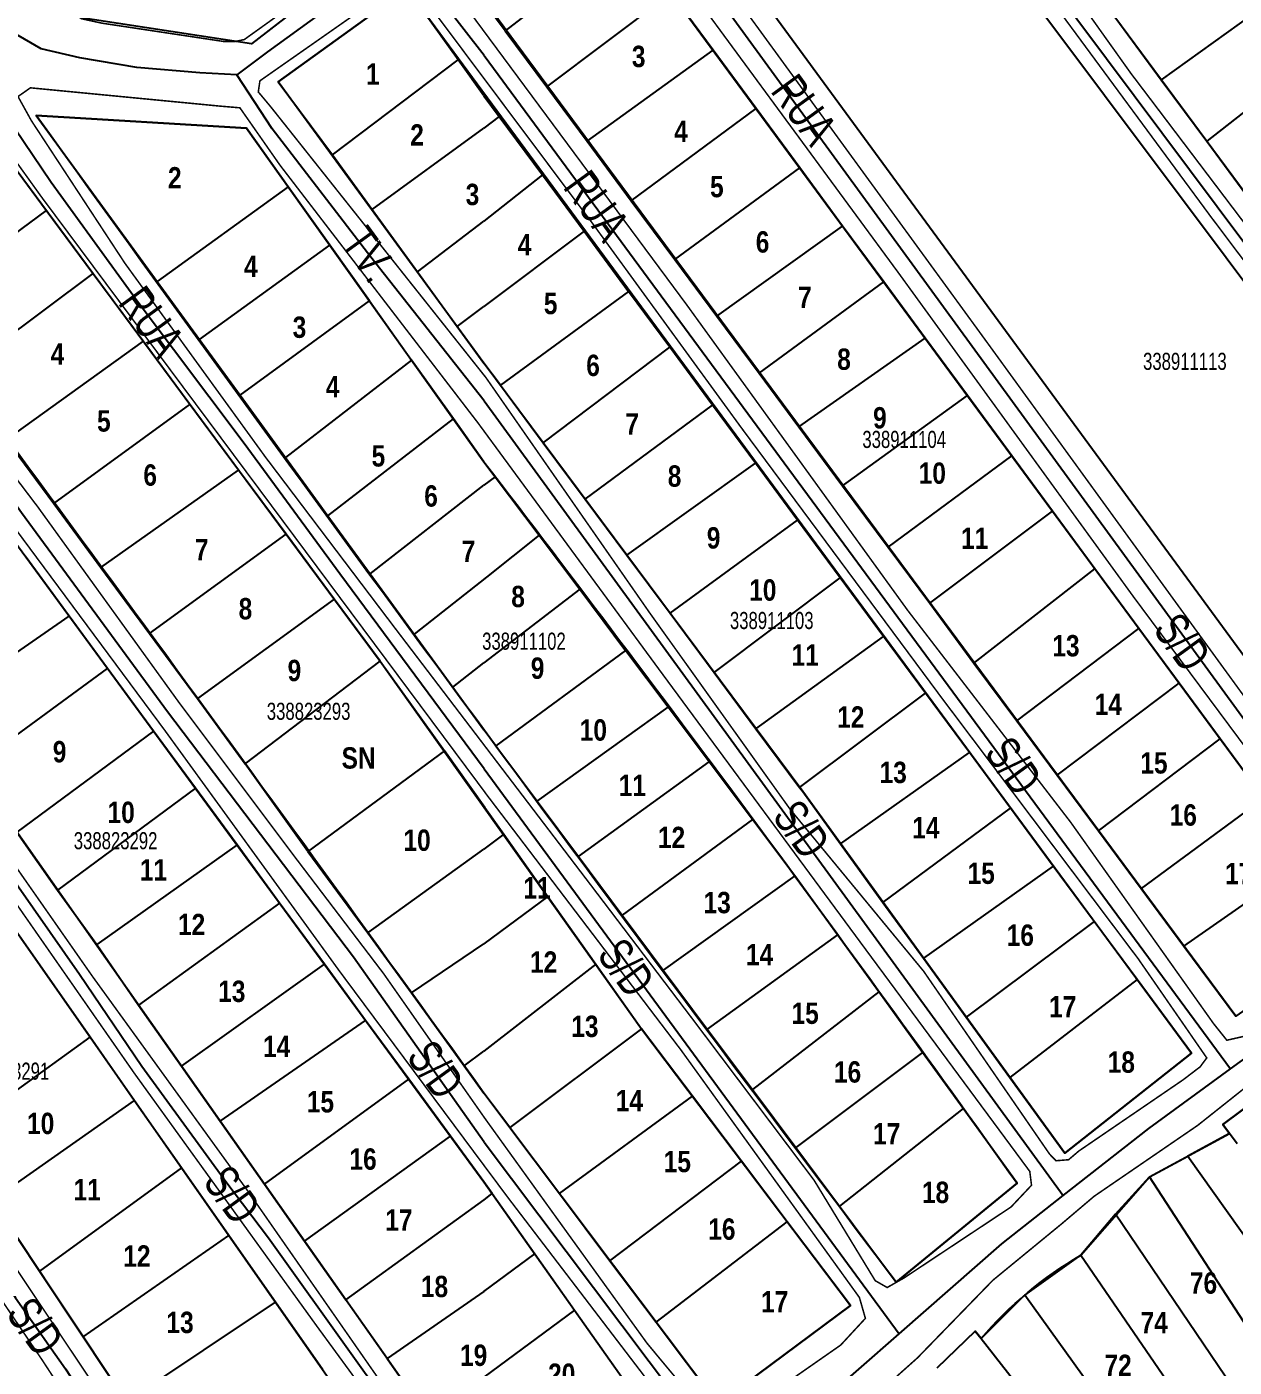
# Model space of a CAD drawing. Extents: x 204256 to 207861, y 4845615 to 4848347.
# Drawn here: x 206901.9 to 207043.2, y 4847500 to 4847656.9 of the extents above; entities that cross this region are included whole.
import ezdxf
from ezdxf.enums import TextEntityAlignment as Align

# ---------------------------------------------------------------- set-up
doc = ezdxf.new("R2010")
doc.units = 0
doc.header["$LTSCALE"] = 1.5
doc.header["$MEASUREMENT"] = 0
for name, pattern in [('PHANTOMX2', [5, 2.5, -0.5, 0.5, -0.5, 0.5, -0.5]), ('TRACO_13', [8, 5, -1, 1, -1]), ('TRACO_25', [8, 3, -1, 1, -1, 1, -1])]:
    doc.linetypes.add(name, pattern=pattern)
for name, color, linetype in [('CD-MALHA-LOTES', 40, 'CONTINUOUS'), ('CD_TXT_QUADRA', 7, 'CONTINUOUS'), ('RU-QUADRAS', 210, 'CONTINUOUS'), ('SV-EIXO-RUA-N-PAV', 6, 'CONTINUOUS'), ('SV-RUA-NAO-PAV-S-GUIA-C-GUIA', 7, 'PHANTOMX2'), ('SV-TXT-RUA-N-PAV-S-GUIA-C-GUIA', 7, 'CONTINUOUS'), ('Th_NmrPort', 7, 'CONTINUOUS')]:
    doc.layers.add(name, color=color, linetype=linetype)
doc.styles.add('ARIAL', font='ARIAL.TTF')
doc.styles.get("Standard").update_dxf_attribs({"font": 'swisscbo.ttf'})

msp = doc.modelspace()

# ---------------------------------------------------------------- linework, layer by layer
at = {"layer": 'CD-MALHA-LOTES', "linetype": 'Continuous'}
for p, q in [((206972.39, 4847667.55), (206957.91, 4847656.42)), ((207050.17, 4847661.79), (207034.71, 4847650.67)), ((206962.78, 4847649.85), (206977.35, 4847660.81)), ((206982.27, 4847654.13), (206977.35, 4847660.81)), ((206957.91, 4847656.42), (206955.44, 4847659.75)), ((207029.8, 4847657.31), (207034.71, 4847650.67)), ((206957.91, 4847656.42), (206962.78, 4847649.85)), ((206967.51, 4847643.47), (206982.27, 4847654.13)), ((206987.3, 4847647.29), (206982.27, 4847654.13)), ((207055.01, 4847655.29), (207040.04, 4847643.47)), ((206937.7, 4847641.89), (206952.41, 4847653.01)), ((206955.44, 4847648.81), (206952.41, 4847653.01)), ((207034.71, 4847650.67), (207040.04, 4847643.47)), ((206962.78, 4847649.85), (206967.51, 4847643.47)), ((206955.44, 4847648.81), (206957.23, 4847646.38)), ((206957.23, 4847646.38), (206955.42, 4847645.02)), ((206957.23, 4847646.38), (206962.29, 4847639.53)), ((206972.68, 4847636.5), (206987.3, 4847647.29)), ((206992.4, 4847640.36), (206987.3, 4847647.29)), ((206932.52, 4847638.14), (206927.64, 4847645)), ((206942.37, 4847635.47), (206955.42, 4847645.02)), ((206904.19, 4847635.38), (206898.59, 4847642.94)), ((206967.51, 4847643.47), (206972.68, 4847636.5)), ((207040.04, 4847643.47), (207044.73, 4847637.13)), ((206937.7, 4847641.89), (206942.37, 4847635.47)), ((206977.76, 4847629.65), (206992.4, 4847640.36)), ((206997.41, 4847633.55), (206992.4, 4847640.36)), ((206932.52, 4847638.14), (206917.18, 4847627.07)), ((206937.4, 4847631.3), (206932.52, 4847638.14)), ((206962.29, 4847639.53), (206955.44, 4847634.1)), ((206962.29, 4847639.53), (206967.15, 4847632.95)), ((206904.19, 4847635.38), (206888.42, 4847623.71)), ((206909.67, 4847627.98), (206904.19, 4847635.38)), ((206942.37, 4847635.47), (206947.67, 4847628.18)), ((206972.68, 4847636.5), (206977.76, 4847629.65)), ((206947.67, 4847628.18), (206955.44, 4847634.1)), ((206982.69, 4847622.99), (206997.41, 4847633.55)), ((207002.23, 4847627), (206997.41, 4847633.55)), ((206967.15, 4847632.95), (206955.44, 4847624.14)), ((206967.15, 4847632.95), (206972.36, 4847625.9)), ((206922.16, 4847620.25), (206937.4, 4847631.3)), ((206977.76, 4847629.65), (206982.69, 4847622.99)), ((206909.67, 4847627.98), (206893.93, 4847616.23)), ((206915.54, 4847620.06), (206909.67, 4847627.98)), ((206947.67, 4847628.18), (206952.31, 4847621.79)), ((206917.18, 4847627.07), (206922.16, 4847620.25)), ((206972.36, 4847625.9), (206957.36, 4847614.91)), ((206977.19, 4847619.36), (206972.36, 4847625.9)), ((206987.64, 4847616.32), (207002.23, 4847627)), ((207007.09, 4847620.41), (207002.23, 4847627)), ((206942.03, 4847624.78), (206946.96, 4847617.86)), ((206952.31, 4847621.79), (206955.44, 4847624.14)), ((206982.69, 4847622.99), (206987.64, 4847616.32)), ((206952.31, 4847621.79), (206955.44, 4847617.49)), ((206915.54, 4847620.06), (206899.57, 4847608.57)), ((206921.02, 4847612.66), (206915.54, 4847620.06)), ((206922.16, 4847620.25), (206926.9, 4847613.73)), ((206962.38, 4847608.15), (206977.19, 4847619.36)), ((206982.2, 4847612.58), (206977.19, 4847619.36)), ((206992.29, 4847610.05), (207007.09, 4847620.41)), ((207012.02, 4847613.71), (207007.09, 4847620.41)), ((206957.36, 4847614.91), (206955.44, 4847617.49)), ((206987.64, 4847616.32), (206992.29, 4847610.05)), ((206957.36, 4847614.91), (206962.38, 4847608.15)), ((206926.9, 4847613.73), (206932.2, 4847606.46)), ((206997.41, 4847603.14), (207012.02, 4847613.71)), ((207017.23, 4847606.63), (207012.02, 4847613.71)), ((206905.09, 4847601.05), (206921.02, 4847612.66)), ((206926.72, 4847604.96), (206921.02, 4847612.66)), ((206967.29, 4847601.56), (206982.2, 4847612.58)), ((206987.21, 4847605.8), (206982.2, 4847612.58)), ((206937.17, 4847599.64), (206951.86, 4847610.98)), ((206955.44, 4847605.95), (206951.86, 4847610.98)), ((206992.29, 4847610.05), (206997.41, 4847603.14)), ((206899.57, 4847608.57), (206905.09, 4847601.05)), ((206962.38, 4847608.15), (206967.29, 4847601.56)), ((206955.44, 4847605.95), (206956.75, 4847604.2)), ((206972.15, 4847595.02), (206987.21, 4847605.8)), ((206992.15, 4847599.11), (206987.21, 4847605.8)), ((207002.75, 4847595.94), (207017.23, 4847606.63)), ((207021.98, 4847600.17), (207017.23, 4847606.63)), ((206910.6, 4847593.57), (206926.72, 4847604.96)), ((206932.28, 4847597.46), (206926.72, 4847604.96)), ((206956.75, 4847604.2), (206955.44, 4847603.2)), ((206956.75, 4847604.2), (206961.9, 4847597.35)), ((206942.13, 4847592.82), (206955.44, 4847603.2)), ((206997.41, 4847603.14), (207002.75, 4847595.94)), ((206905.09, 4847601.05), (206910.6, 4847593.57)), ((206967.29, 4847601.56), (206972.15, 4847595.02)), ((206937.17, 4847599.64), (206942.13, 4847592.82)), ((206977.22, 4847588.21), (206992.15, 4847599.11)), ((206997.12, 4847592.37), (206992.15, 4847599.11)), ((207007.61, 4847589.38), (207021.98, 4847600.17)), ((207026.95, 4847593.42), (207021.98, 4847600.17)), ((206916.3, 4847585.83), (206932.28, 4847597.46)), ((206937.91, 4847589.86), (206932.28, 4847597.46)), ((206961.9, 4847597.35), (206955.75, 4847592.44)), ((206961.9, 4847597.35), (206966.65, 4847591.02)), ((207002.75, 4847595.94), (207007.61, 4847589.38)), ((206906.9, 4847587.87), (206901.77, 4847594.87)), ((206972.15, 4847595.02), (206977.22, 4847588.21)), ((206910.6, 4847593.57), (206916.3, 4847585.83)), ((206942.13, 4847592.82), (206947.28, 4847585.76)), ((207012.79, 4847582.39), (207026.95, 4847593.42)), ((207032.1, 4847586.42), (207026.95, 4847593.42)), ((206955.75, 4847592.44), (206947.28, 4847585.76)), ((206982.38, 4847581.27), (206997.12, 4847592.37)), ((207002.21, 4847585.49), (206997.12, 4847592.37)), ((206937.91, 4847589.86), (206921.9, 4847578.22)), ((206943.28, 4847582.61), (206937.91, 4847589.86)), ((206966.65, 4847591.02), (206955.44, 4847582.4)), ((206966.65, 4847591.02), (206972.01, 4847583.87)), ((206977.22, 4847588.21), (206982.38, 4847581.27)), ((207007.61, 4847589.38), (207012.79, 4847582.39)), ((206890.82, 4847576.75), (206906.9, 4847587.87)), ((206911.39, 4847581.75), (206906.9, 4847587.87)), ((207017.8, 4847575.64), (207032.1, 4847586.42)), ((207036.81, 4847580.02), (207032.1, 4847586.42)), ((206916.3, 4847585.83), (206921.9, 4847578.22)), ((206947.28, 4847585.76), (206951.79, 4847579.56)), ((206987.26, 4847574.7), (207002.21, 4847585.49)), ((207007.11, 4847578.85), (207002.21, 4847585.49)), ((206972.01, 4847583.87), (206956.82, 4847572.7)), ((206976.99, 4847577.24), (206972.01, 4847583.87)), ((206895.5, 4847570.1), (206911.39, 4847581.75)), ((206916.78, 4847574.4), (206911.39, 4847581.75)), ((206927.51, 4847570.59), (206943.28, 4847582.61)), ((206951.79, 4847579.56), (206955.44, 4847582.4)), ((207012.79, 4847582.39), (207017.8, 4847575.64)), ((206982.38, 4847581.27), (206987.26, 4847574.7)), ((206951.79, 4847579.56), (206955.44, 4847574.55)), ((206992.38, 4847567.82), (207007.11, 4847578.85)), ((207012.25, 4847571.9), (207007.11, 4847578.85)), ((207022.51, 4847569.28), (207036.81, 4847580.02)), ((207041.61, 4847573.5), (207036.81, 4847580.02)), ((206921.9, 4847578.22), (206927.51, 4847570.59)), ((206961.65, 4847566.23), (206976.99, 4847577.24)), ((206981.8, 4847570.82), (206976.99, 4847577.24)), ((207017.8, 4847575.64), (207022.51, 4847569.28)), ((206916.78, 4847574.4), (206900.79, 4847562.57)), ((206921.67, 4847567.72), (206916.78, 4847574.4)), ((206956.82, 4847572.7), (206955.44, 4847574.55)), ((206987.26, 4847574.7), (206992.38, 4847567.82)), ((206956.82, 4847572.7), (206961.65, 4847566.23)), ((207027.35, 4847562.76), (207041.61, 4847573.5)), ((207046.71, 4847566.57), (207041.61, 4847573.5)), ((206966.49, 4847559.74), (206981.8, 4847570.82)), ((206986.86, 4847564.08), (206981.8, 4847570.82)), ((206997.17, 4847561.23), (207012.25, 4847571.9)), ((207017.05, 4847565.4), (207012.25, 4847571.9)), ((206934.81, 4847560.33), (206927.51, 4847570.59)), ((207022.51, 4847569.28), (207027.35, 4847562.76)), ((206921.67, 4847567.72), (206905.55, 4847555.8)), ((206926.55, 4847561.11), (206921.67, 4847567.72)), ((206961.65, 4847566.23), (206966.49, 4847559.74)), ((207046.71, 4847566.57), (207032.34, 4847556.01)), ((206955.55, 4847565.46), (206957.75, 4847562.36)), ((207002.14, 4847554.37), (207017.05, 4847565.4)), ((207022.06, 4847558.61), (207017.05, 4847565.4)), ((206986.86, 4847564.08), (206971.62, 4847552.87)), ((206991.81, 4847557.49), (206986.86, 4847564.08)), ((206900.79, 4847562.57), (206905.55, 4847555.8)), ((206957.75, 4847562.36), (206955.44, 4847560.58)), ((206957.75, 4847562.36), (206962.9, 4847555.07)), ((206997.17, 4847561.23), (207002.14, 4847554.37)), ((207027.35, 4847562.76), (207032.34, 4847556.01)), ((206926.55, 4847561.11), (206910.12, 4847549.43)), ((206931.53, 4847554.28), (206926.55, 4847561.11)), ((206934.81, 4847560.33), (206941.84, 4847550.82)), ((206941.84, 4847550.82), (206955.44, 4847560.58)), ((206966.49, 4847559.74), (206971.62, 4847552.87)), ((207022.06, 4847558.61), (207006.87, 4847547.84)), ((207026.84, 4847552.14), (207022.06, 4847558.61)), ((207037.35, 4847549.26), (207051.96, 4847559.44)), ((206991.81, 4847557.49), (206976.42, 4847546.44)), ((206996.81, 4847550.56), (206991.81, 4847557.49)), ((206905.55, 4847555.8), (206910.12, 4847549.43)), ((206962.9, 4847555.07), (206955.44, 4847549.52)), ((206962.9, 4847555.07), (206968.52, 4847547.14)), ((207032.34, 4847556.01), (207037.35, 4847549.26)), ((206931.53, 4847554.28), (206915.02, 4847542.34)), ((206936.77, 4847547.13), (206931.53, 4847554.28)), ((207002.14, 4847554.37), (207006.87, 4847547.84)), ((206971.62, 4847552.87), (206976.42, 4847546.44)), ((207026.84, 4847552.14), (207011.88, 4847540.93)), ((207031.87, 4847545.34), (207026.84, 4847552.14)), ((206909.35, 4847538.6), (206901, 4847550.54)), ((206941.84, 4847550.82), (206946.97, 4847543.78)), ((206996.81, 4847550.56), (206981.57, 4847539.53)), ((207001.64, 4847543.89), (206996.81, 4847550.56)), ((206910.12, 4847549.43), (206915.02, 4847542.34)), ((206946.97, 4847543.78), (206955.44, 4847549.52)), ((207037.35, 4847549.26), (207043.43, 4847541.06)), ((206920.04, 4847535.19), (206936.77, 4847547.13)), ((206941.59, 4847540.55), (206936.77, 4847547.13)), ((206968.52, 4847547.14), (206955.44, 4847536.95)), ((206968.52, 4847547.14), (206973.87, 4847539.58)), ((207006.87, 4847547.84), (207011.88, 4847540.93)), ((206976.42, 4847546.44), (206981.57, 4847539.53)), ((207031.87, 4847545.34), (207016.99, 4847533.88)), ((207038.23, 4847536.72), (207031.87, 4847545.34)), ((206946.97, 4847543.78), (206953.13, 4847535.22)), ((207001.64, 4847543.89), (206986.85, 4847532.46)), ((207006.76, 4847536.81), (207001.64, 4847543.89)), ((206915.02, 4847542.34), (206920.04, 4847535.19)), ((207011.88, 4847540.93), (207016.99, 4847533.88)), ((206924.57, 4847528.75), (206941.59, 4847540.55)), ((206946.63, 4847533.68), (206941.59, 4847540.55)), ((206973.87, 4847539.58), (206958.47, 4847528)), ((206979.83, 4847531.68), (206973.87, 4847539.58)), ((206981.57, 4847539.53), (206986.85, 4847532.46)), ((206893.03, 4847526.81), (206909.35, 4847538.6)), ((206914.52, 4847531.19), (206909.35, 4847538.6)), ((206953.13, 4847535.22), (206955.44, 4847536.95)), ((207006.76, 4847536.81), (206991.92, 4847525.66)), ((207011.51, 4847530.23), (207006.76, 4847536.81)), ((206920.04, 4847535.19), (206924.57, 4847528.75)), ((206953.13, 4847535.22), (206955.44, 4847532.03)), ((206929.76, 4847521.38), (206946.63, 4847533.68)), ((206951.53, 4847527), (206946.63, 4847533.68)), ((206958.47, 4847528), (206955.44, 4847532.03)), ((206964.28, 4847520.28), (206979.83, 4847531.68)), ((206985.58, 4847524.06), (206979.83, 4847531.68)), ((206986.85, 4847532.46), (206991.92, 4847525.66)), ((206914.52, 4847531.19), (206897.89, 4847519.51)), ((206920.04, 4847523.3), (206914.52, 4847531.19)), ((207011.51, 4847530.23), (206997.05, 4847518.79)), ((206924.57, 4847528.75), (206929.76, 4847521.38)), ((206934.45, 4847514.7), (206951.53, 4847527)), ((206955.44, 4847521.66), (206951.53, 4847527)), ((206958.47, 4847528), (206964.28, 4847520.28)), ((207042.69, 4847527.31), (207037.81, 4847524.64)), ((207043.57, 4847526.1), (207042.69, 4847527.31)), ((206991.92, 4847525.66), (206997.05, 4847518.79)), ((206970.19, 4847512.42), (206985.58, 4847524.06)), ((206990.93, 4847516.97), (206985.58, 4847524.06)), ((207033.32, 4847522.22), (207037.81, 4847524.64)), ((207037.81, 4847524.64), (207052.75, 4847503.66)), ((206920.04, 4847523.3), (206903.43, 4847511.18)), ((206925.58, 4847515.38), (206920.04, 4847523.3)), ((207029.36, 4847517.87), (207033.32, 4847522.22)), ((207047.31, 4847500.67), (207033.32, 4847522.22)), ((206929.76, 4847521.38), (206934.45, 4847514.7)), ((206956.42, 4847520.27), (206955.44, 4847521.66)), ((206897.89, 4847519.51), (206903.43, 4847511.18)), ((206955.47, 4847519.53), (206956.42, 4847520.27)), ((206956.42, 4847520.27), (206961.4, 4847513.21)), ((206964.28, 4847520.28), (206970.19, 4847512.42)), ((206997.05, 4847518.79), (207003.69, 4847509.89)), ((207029.36, 4847517.87), (207025.31, 4847513.07)), ((207043.07, 4847497.59), (207029.36, 4847517.87)), ((206975.61, 4847505.22), (206990.93, 4847516.97)), ((206998.32, 4847507.17), (206990.93, 4847516.97)), ((206908.54, 4847503.5), (206925.58, 4847515.38)), ((206931.05, 4847507.55), (206925.58, 4847515.38)), ((206955.44, 4847508.83), (206961.4, 4847513.21)), ((206961.4, 4847513.21), (206966.04, 4847506.63)), ((207018.74, 4847508.4), (207025.31, 4847513.07)), ((207025.31, 4847513.07), (207038.28, 4847494.12)), ((206903.43, 4847511.18), (206908.54, 4847503.5)), ((206970.19, 4847512.42), (206975.61, 4847505.22)), ((207031.67, 4847490.38), (207018.74, 4847508.4)), ((206913.58, 4847495.92), (206931.05, 4847507.55)), ((206936.59, 4847499.63), (206931.05, 4847507.55)), ((206966.04, 4847506.63), (206955.44, 4847498.8)), ((206966.04, 4847506.63), (206970.83, 4847499.84)), ((206908.54, 4847503.5), (206913.58, 4847495.92)), ((207012.93, 4847504.17), (207008.49, 4847499.88)), ((207013.61, 4847503.31), (207012.93, 4847504.17)), ((207013.61, 4847503.31), (207026.51, 4847486.87))]:
    msp.add_line(p, q, dxfattribs=at)
at = {"layer": 'CD-MALHA-LOTES'}
msp.add_lwpolyline([(206996.8, 4847687.09), (206999.6, 4847686.92), (207085.02, 4847572.86), (207062.66, 4847558.25), (206980.03, 4847671.05), (206979.99, 4847673.95), (206980.31, 4847677.41), (206981.45, 4847681.22), (206984.21, 4847682.98), (206986.46, 4847684.45), (206989.57, 4847686.01), (206992.17, 4847686.4)], close=True, dxfattribs=at)
at = {"layer": 'CD-MALHA-LOTES', "linetype": 'Continuous'}
for points in [[(206937.11, 4847661.77), (206928.23, 4847654.89), (206906.54, 4847658.18), (206928.58, 4847674.01)], [(206952.41, 4847653.01), (206946.45, 4847661.34), (206931.36, 4847650.43), (206937.7, 4847641.89)], [(206927.64, 4847645), (206903.05, 4847646.48), (206917.18, 4847627.07)], [(206942.03, 4847624.78), (206937.4, 4847631.3)], [(206926.9, 4847613.73), (206942.03, 4847624.78)], [(206946.96, 4847617.86), (206932.2, 4847606.46)], [(206951.86, 4847610.98), (206946.96, 4847617.86)], [(206932.2, 4847606.46), (206937.17, 4847599.64)], [(206943.28, 4847582.61), (206950.83, 4847572.1)], [(206950.83, 4847572.1), (206934.81, 4847560.33)], [(206955.55, 4847565.46), (206950.83, 4847572.1)], [(206992.38, 4847567.82), (206992.74, 4847567.34), (206997.17, 4847561.23)], [(207016.99, 4847533.88), (207023.41, 4847525.02), (207038.23, 4847536.72)], [(207046.8, 4847530.5), (207046.06, 4847531.43), (207041.9, 4847528.38), (207042.69, 4847527.31)], [(207003.69, 4847509.89), (207017.83, 4847521.49), (207011.51, 4847530.23)], [(206934.45, 4847514.7), (206939.28, 4847507.84), (206955.47, 4847519.53)], [(206944.11, 4847500.97), (206939.29, 4847507.82), (206955.47, 4847519.53)], [(206955.44, 4847508.83), (206944.11, 4847500.97)], [(207018.74, 4847508.4), (207018.61, 4847508.31), (207013.61, 4847503.31)], [(206975.61, 4847505.22), (206982.83, 4847495.62), (206998.32, 4847507.17)], [(206944.11, 4847500.97), (206948.92, 4847494.12)]]:
    msp.add_lwpolyline(points, dxfattribs=at)
at = {"layer": 'RU-QUADRAS', "color": 6, "linetype": 'Continuous'}
for points in [[(206906.54, 4847658.18), (207012.42, 4847734.47), (207010.8, 4847737.1), (207040.25, 4847758.86), (207050.56, 4847745.33), (206955.44, 4847675.97), (206928.23, 4847654.89)], [(206998.76, 4847699.26), (207013.73, 4847710.73), (207105.27, 4847587.79), (207089.61, 4847576.47)], [(206952.03, 4847664.62), (206966.86, 4847675.06), (207057.98, 4847551.26), (207043.43, 4847541.06)], [(206931.36, 4847650.43), (206946.45, 4847661.34), (207038.23, 4847536.72), (207023.41, 4847525.02), (206992.74, 4847567.34), (206955.44, 4847617.49)], [(206856.17, 4847626.02), (206870.96, 4847636.9), (206955.44, 4847521.66), (206976.83, 4847491.34), (206959.97, 4847478.79), (206955.35, 4847484.98)], [(206836.43, 4847611.86), (206850.68, 4847622.51), (206954.04, 4847474.67), (206936.25, 4847461.86)]]:
    msp.add_lwpolyline(points, close=True, dxfattribs=at)
for points in [[(206979.99, 4847673.95, -0.099583), (206981.45, 4847681.22, -0.05391), (206989.57, 4847686.01), (206996.8, 4847687.09), (206999.6, 4847686.92), (207085.02, 4847572.86), (207062.66, 4847558.25), (206980.03, 4847671.05)], [(206875.71, 4847640.99), (206891.75, 4847652.17), (206943.28, 4847582.61), (206973.87, 4847539.58), (206998.32, 4847507.17), (206982.83, 4847495.62), (206955.44, 4847532.03, 0.003741)], [(206903.05, 4847646.48), (206927.64, 4847645), (206955.44, 4847605.95, -0.008949), (207017.83, 4847521.49), (207003.69, 4847509.89, -0.005787)]]:
    msp.add_lwpolyline(points, format="xyb", close=True, dxfattribs=at)
msp.add_lwpolyline([(207008.49, 4847499.88), (207012.93, 4847504.17), (207013.61, 4847503.31, -0.081954), (207025.31, 4847513.07), (207033.32, 4847522.22), (207042.69, 4847527.31), (207041.9, 4847528.38), (207046.06, 4847531.43)], format="xyb", dxfattribs=at)
at = {"layer": 'SV-EIXO-RUA-N-PAV'}
for points in [[(206993.2, 4847699.49), (207025.04, 4847657.51), (207089.82, 4847570.87)], [(206967.66, 4847681.57), (206976.59, 4847668.9), (207063.02, 4847550.24)], [(206955.47, 4847672.64), (206946.11, 4847665.56), (206930.12, 4847653.95), (206926.5, 4847651.27), (206922.18, 4847651.5), (206914.82, 4847652.09), (206908.16, 4847653.25), (206903.61, 4847654.3), (206899.7, 4847656.56), (206895.52, 4847660.07)], [(206955.47, 4847653.53), (206946.11, 4847665.56)], [(206955.45, 4847570.02), (206938.56, 4847592.84), (206927.37, 4847608.1), (206914.96, 4847624.58), (206904.78, 4847638.63), (206896.23, 4847651.24), (206890.97, 4847657.53)], [(206955.46, 4847466.78), (206960.63, 4847471.95), (206984.37, 4847487.87), (206994.59, 4847495.6), (207004.03, 4847503.87), (207016.04, 4847514.4), (207023.23, 4847520.04), (207033.25, 4847527.9), (207042.82, 4847534.87), (207054.7, 4847543.52), (207063.02, 4847550.24), (207076.67, 4847561.26), (207089.82, 4847570.87), (207101.3, 4847579.27), (207110.59, 4847585.97), (207130.3, 4847600.2), (207142.21, 4847608.79), (207150.48, 4847614.65), (207160.48, 4847621.79), (207167.63, 4847626.8), (207170.81, 4847629.28), (207188.01, 4847642.68), (207190.86, 4847644.77), (207207.08, 4847656.72)], [(206955.47, 4847653.53), (207042.82, 4847534.87)], [(206955.46, 4847613.1), (206942.19, 4847629.89), (206930.64, 4847644.94), (206926.5, 4847651.27)], [(206955.46, 4847526.3), (206940.19, 4847547.97), (206918.42, 4847576.66), (206901.32, 4847599.96), (206892.57, 4847612.37), (206883.62, 4847624.58), (206877.6, 4847632.33), (206869.68, 4847642.37)], [(206955.46, 4847480.02), (206948.43, 4847489.57), (206940.29, 4847500.96), (206930.22, 4847515.05), (206925.23, 4847521.67), (206915.41, 4847535.15), (206908.09, 4847545.93), (206899.24, 4847558.6), (206891.91, 4847568.98), (206884.18, 4847580.07), (206876.7, 4847591.01), (206869.58, 4847600.88), (206861.95, 4847611.92), (206855.43, 4847620.67), (206851.98, 4847625.86), (206850.04, 4847627.99)], [(206955.46, 4847613.1), (207023.23, 4847520.04)], [(206830.95, 4847612.72), (206834.05, 4847609.02), (206838.73, 4847601.69), (206842.81, 4847595.34), (206847.73, 4847588.2), (206851.81, 4847582.15), (206856.34, 4847575.35), (206860.95, 4847568.28), (206866.39, 4847559.82), (206869.79, 4847554.68), (206873.99, 4847548.07), (206879.28, 4847540.36), (206885.7, 4847530.8), (206891.07, 4847523.01), (206895.45, 4847516.36), (206900.63, 4847508.09), (206906.45, 4847499.77), (206912.34, 4847490.74), (206917.94, 4847482.5), (206921.94, 4847476.27), (206926.63, 4847468.94), (206929.92, 4847463.8), (206933.69, 4847458.36), (206936.25, 4847455.18)], [(206955.45, 4847570.02), (207004.03, 4847503.87)], [(206955.46, 4847526.3), (206984.37, 4847487.87)]]:
    msp.add_lwpolyline(points, dxfattribs=at)
at = {"layer": 'SV-RUA-NAO-PAV-S-GUIA-C-GUIA', "linetype": 'TRACO_13', "const_width": 0.18, "flags": 128}
for points in [[(207015.02, 4847711.66), (207021.51, 4847703.89), (207033.41, 4847687.19), (207053.14, 4847660), (207074.43, 4847632.07), (207094.35, 4847605.29), (207106.86, 4847588.41), (207106.96, 4847586.1), (207104.69, 4847583.86), (207101.42, 4847581.34), (207093.56, 4847575.69), (207090.64, 4847574.32), (207088.87, 4847574.55), (207086.51, 4847577.18), (207076.49, 4847590.5), (207062.28, 4847608.97), (207046.85, 4847630.7), (207031.14, 4847651.44), (207013.62, 4847676.04), (206997.61, 4847697.22), (206996.15, 4847698.96), (206996.73, 4847700.11)], [(206955.46, 4847656.32), (206979.18, 4847624.31), (207005.04, 4847588.54), (207024.11, 4847563.74), (207040.83, 4847540.17), (207042.38, 4847538.23), (207045.68, 4847538.98), (207049.1, 4847542.04), (207057.55, 4847549.06), (207059.7, 4847550.77), (207059.67, 4847552.19), (207031.43, 4847590.18), (207003.97, 4847628.04), (206981.21, 4847659.01), (206968.06, 4847676.61), (206966.91, 4847677.36), (206965.53, 4847677.01), (206955.46, 4847669.65)], [(206955.46, 4847669.65), (206949.66, 4847665.41), (206949.36, 4847664.16), (206950.67, 4847662.79), (206955.46, 4847656.32)], [(206955.46, 4847650.8), (206949.02, 4847659.41), (206947.62, 4847661.82), (206946.64, 4847662.45), (206945.37, 4847661.85), (206929.22, 4847650.55), (206929.03, 4847649.25), (206930.5, 4847647.49), (206955.46, 4847616.07)], [(206955.46, 4847567.38), (206929.87, 4847601.76), (206903.71, 4847636.88), (206894.44, 4847649.79), (206893.13, 4847651.62), (206891.81, 4847653.09)], [(206955.46, 4847616.07), (206955.66, 4847615.82), (206974.83, 4847588.27), (206991.29, 4847565.24), (207006.9, 4847546.3), (207021.64, 4847524.89), (207022.39, 4847524.12), (207023.86, 4847524.24), (207025.06, 4847525.26), (207037.27, 4847533.6), (207039.26, 4847535.12), (207040.03, 4847536.16), (207032.01, 4847547.76), (207009.01, 4847578.31), (206985.46, 4847610.07), (206968.37, 4847633.55), (206955.46, 4847650.8)], [(206955.46, 4847609.52), (206954.74, 4847610.5), (206931.57, 4847640.67), (206926.88, 4847647.39), (206924.53, 4847647.59), (206902.36, 4847649.73), (206900.91, 4847648.71), (206902.47, 4847645.89), (206913.42, 4847629.19), (206929.86, 4847606.51), (206945.14, 4847586.33), (206955.46, 4847572.78)], [(206873.31, 4847640.47), (206874.12, 4847639.03), (206894.3, 4847612.43), (206903.23, 4847600.66), (206919.72, 4847577.81), (206933.38, 4847559.59), (206943.7, 4847546.02), (206955.46, 4847529.21)], [(206869.97, 4847638.3), (206871.64, 4847637.68), (206873.4, 4847636.24), (206882.74, 4847623.37), (206894.28, 4847607.03), (206900.49, 4847598.25), (206918.18, 4847574.38), (206938.53, 4847546.32), (206955.46, 4847523.55)], [(207040.36, 4847634.84), (207065.37, 4847601.6), (207085.99, 4847574.62), (207086.52, 4847571.86), (207084.43, 4847569.54), (207064.31, 4847556.33), (207062.11, 4847555.5), (207060.29, 4847556.55), (207055.58, 4847563.12), (207036.63, 4847589.18), (207014.5, 4847619.68)], [(206955.46, 4847481.03), (206943.57, 4847497.93), (206927.83, 4847520.54), (206909.59, 4847545.75), (206894.14, 4847567.87), (206889.59, 4847574.38), (206871.52, 4847600.89), (206854.7, 4847624.41), (206853.9, 4847625.86)], [(206955.46, 4847477.98), (206935.96, 4847504.65), (206914.53, 4847534.35), (206894.12, 4847563.67), (206891.05, 4847568.08), (206871.85, 4847594.79), (206852.63, 4847622.6), (206851.55, 4847623.97)], [(206812.87, 4847595.81), (206813.68, 4847594.3), (206850.22, 4847537.96), (206875.82, 4847496.71), (206893.76, 4847466.4), (206898.77, 4847457.93), (206908.82, 4847441.3), (206910.84, 4847441.33), (206931.03, 4847455.59), (206931.85, 4847457.21), (206931.15, 4847458.85), (206903.75, 4847500.77), (206893.94, 4847515.29), (206875.68, 4847542.29), (206850.89, 4847580.58), (206833.17, 4847608.01), (206831.89, 4847609.43), (206830.99, 4847609.85)], [(206834.39, 4847611.17), (206835.92, 4847608.46), (206863.56, 4847567.46), (206887.2, 4847531.74), (206893.96, 4847521.6), (206922.57, 4847478.72), (206932.62, 4847462.81), (206933.8, 4847460.97), (206935.47, 4847460.07)], [(206955.46, 4847572.78), (206968.07, 4847556.23), (206979.92, 4847540.62), (206994.08, 4847521.83), (207001.23, 4847510.08), (207002.63, 4847509.28), (207004.6, 4847510.4), (207017.13, 4847518.71), (207019.52, 4847521.25), (207019.32, 4847522.87), (206999.52, 4847549.66), (206976.44, 4847580.95), (206955.46, 4847609.52)], [(206955.46, 4847529.21), (206955.5, 4847529.15), (206964.73, 4847516.33), (206974.52, 4847502.76), (206981.51, 4847494.35), (206983.41, 4847493.33), (206987.41, 4847495.72), (206997.19, 4847502.54), (207000.08, 4847505.67), (206999.38, 4847508.11), (206978.53, 4847537.04), (206955.75, 4847566.98), (206955.46, 4847567.38)], [(206955.46, 4847523.55), (206958.3, 4847519.74), (206975.81, 4847496.81), (206979.12, 4847492.38), (206979.42, 4847489.34), (206977.88, 4847487.1), (206975.46, 4847484.29), (206967.32, 4847478.81), (206964.4, 4847477.49), (206960.86, 4847476.15), (206958.03, 4847477.64), (206955.77, 4847480.58), (206955.46, 4847481.03)]]:
    msp.add_lwpolyline(points, dxfattribs=at)
at = {"layer": 'SV-RUA-NAO-PAV-S-GUIA-C-GUIA', "linetype": 'TRACO_25', "const_width": 0.18, "flags": 128}
for points in [[(207040.36, 4847634.84), (207022.22, 4847659.46), (207008.44, 4847677.28), (207000.6, 4847687.49), (206996.84, 4847691.52), (206993.54, 4847691.97), (206988.9, 4847690.52), (206981.19, 4847685.74), (206977.82, 4847681.34), (206976.41, 4847675.84), (206977.57, 4847670.96), (206984.31, 4847661.13), (207014.5, 4847619.68)], [(206955.46, 4847675.5), (206927.39, 4847655.38), (206926.32, 4847655.15), (206925.02, 4847655.15), (206910.72, 4847657.3), (206908.32, 4847657.82), (206907.37, 4847658.66), (206907.56, 4847660.48)], [(206955.46, 4847464.16), (206960.5, 4847467.46), (206974.7, 4847477.25), (206982.54, 4847483.24), (206989.75, 4847488.57), (206996.14, 4847492.35), (206999.71, 4847495.27), (207006.17, 4847501.04), (207015, 4847510.13), (207023.03, 4847516.72), (207026.85, 4847519.96), (207038.98, 4847528.27), (207050.13, 4847537.13), (207057.92, 4847542.51), (207064.5, 4847548.26), (207073.01, 4847555.01), (207079.15, 4847559.46), (207087.79, 4847565.16), (207096.24, 4847572.03), (207103.43, 4847577.81), (207110.47, 4847582.56), (207117.13, 4847587.41), (207122.7, 4847591.52), (207128.48, 4847596.2), (207136.67, 4847601.98), (207145.98, 4847608.17), (207152.15, 4847611.38), (207156.59, 4847614.2), (207159.76, 4847614.37), (207162.89, 4847612.85), (207164.37, 4847610.89), (207168.66, 4847603.77), (207185.22, 4847582.26), (207187.9, 4847578.13), (207188.18, 4847576.04), (207186.83, 4847573.97), (207151.2, 4847548.53), (207120.25, 4847525.63), (207094.45, 4847507.24), (207072.14, 4847491.18), (207046.76, 4847472.99), (207024.25, 4847455.06), (207013.05, 4847446.23), (207001.72, 4847438.41), (206984.7, 4847427.14), (206968.12, 4847415.59), (206955.46, 4847406.48)]]:
    msp.add_lwpolyline(points, dxfattribs=at)

# ---------------------------------------------------------------- texts
at = {"layer": 'CD_TXT_QUADRA', "linetype": 'Continuous', "style": 'ARIAL', "width": 0.7}
for s, p in [('338911113', (207037.47, 4847617.71)), ('338911104', (207004.62, 4847608.57)), ('338911103', (206989.12, 4847587.37)), ('338911102', (206960.12, 4847584.95)), ('338823293', (206934.92, 4847576.74)), ('338823292', (206912.33, 4847561.59)), ('338823291', (206899.67, 4847534.61))]:
    msp.add_text(s, height=2, dxfattribs=at).set_placement(p, align=Align.MIDDLE)
at = {"layer": 'SV-TXT-RUA-N-PAV-S-GUIA-C-GUIA', "style": 'ARIAL', "width": 0.7}
for s, p in [('RUA', (206988.89, 4847649.33)), ('RUA', (206964.6, 4847638.08)), ('TV.', (206938.56, 4847631.5)), ('RUA', (206912.52, 4847624.53)), ('S/D', (207033.66, 4847586.28)), ('S/D', (207013.89, 4847571.8)), ('S/D', (206989.09, 4847564.39)), ('S/D', (206968.57, 4847548.19)), ('S/D', (206946.26, 4847536.24)), ('S/D', (206922.46, 4847521.61)), ('S/D', (206899.41, 4847506.17))]:
    msp.add_text(s, height=4, rotation=306, dxfattribs=at).set_placement(p)
at = {"layer": 'Th_NmrPort', "color": 1}
for s, p in [('3', (206972.75, 4847653.41)), ('1', (206941.63, 4847651.34)), ('2', (206946.81, 4847644.21)), ('4', (206977.71, 4847644.65)), ('2', (206918.46, 4847639.2)), ('3', (206953.3, 4847637.25)), ('5', (206981.9, 4847638.17)), ('4', (206959.4, 4847631.35)), ('6', (206987.25, 4847631.69)), ('4', (206927.37, 4847628.83)), ('5', (206962.45, 4847624.48)), ('7', (206992.2, 4847625.21)), ('3', (206933.05, 4847621.71)), ('4', (206904.73, 4847618.55)), ('6', (206967.41, 4847617.24)), ('8', (206996.78, 4847617.96)), ('4', (206936.94, 4847614.74)), ('5', (206910.16, 4847610.73)), ('7', (206971.99, 4847610.38)), ('9', (207000.98, 4847611.1)), ('5', (206942.29, 4847606.64)), ('6', (206915.58, 4847604.4)), ('8', (206976.95, 4847604.28)), ('10', (207006.32, 4847604.62)), ('6', (206948.45, 4847601.95)), ('9', (206981.52, 4847597.04)), ('11', (207011.28, 4847597)), ('7', (206921.61, 4847595.67)), ('7', (206952.83, 4847595.47)), ('8', (206958.64, 4847590.18)), ('10', (206986.48, 4847590.94)), ('8', (206926.73, 4847588.75)), ('13', (207021.96, 4847584.42)), ('11', (206991.44, 4847583.32)), ('9', (206932.46, 4847581.52)), ('9', (206960.92, 4847581.79)), ('14', (207026.92, 4847577.56)), ('12', (206996.78, 4847576.07)), ('10', (206966.65, 4847574.55)), ('9', (206904.98, 4847572.01)), ('SN', (206938.78, 4847571.28)), ('13', (207001.74, 4847569.59)), ('15', (207032.26, 4847570.7)), ('11', (206971.22, 4847568.07)), ('10', (206911.39, 4847564.91)), ('14', (207005.56, 4847563.11)), ('16', (207035.69, 4847564.6)), ('10', (206946.02, 4847561.65)), ('12', (206975.8, 4847561.97)), ('11', (206915.17, 4847558.17)), ('15', (207012.04, 4847557.78)), ('17', (207042.18, 4847557.74)), ('11', (206960.05, 4847556.07)), ('13', (206981.14, 4847554.35)), ('12', (206919.63, 4847551.78)), ('16', (207016.62, 4847550.53)), ('12', (206960.83, 4847547.38)), ('14', (206986.1, 4847548.25)), ('13', (206924.34, 4847543.96)), ('15', (206991.44, 4847541.39)), ('17', (207021.58, 4847542.15)), ('13', (206965.66, 4847539.86)), ('14', (206929.59, 4847537.5)), ('18', (207028.44, 4847535.67)), ('16', (206996.4, 4847534.52)), ('15', (206934.71, 4847531.02)), ('14', (206970.87, 4847531.17)), ('10', (206901.97, 4847528.49)), ('17', (207000.98, 4847527.28)), ('16', (206939.7, 4847524.32)), ('15', (206976.48, 4847524.03)), ('11', (206907.41, 4847520.73)), ('18', (207006.7, 4847520.42)), ('17', (206943.89, 4847517.18)), ('16', (206981.69, 4847516.12)), ('12', (206913.23, 4847512.97)), ('76', (207038.06, 4847509.81)), ('18', (206948.06, 4847509.4)), ('17', (206987.87, 4847507.62)), ('13', (206918.28, 4847505.2)), ('74', (207032.29, 4847505.18)), ('19', (206952.64, 4847501.35)), ('20', (206962.95, 4847499.13)), ('72', (207028.06, 4847500.17))]:
    msp.add_text(s, height=2.5, dxfattribs=at).set_placement(p, align=Align.MIDDLE_LEFT)

doc.saveas('drawing.dxf')
